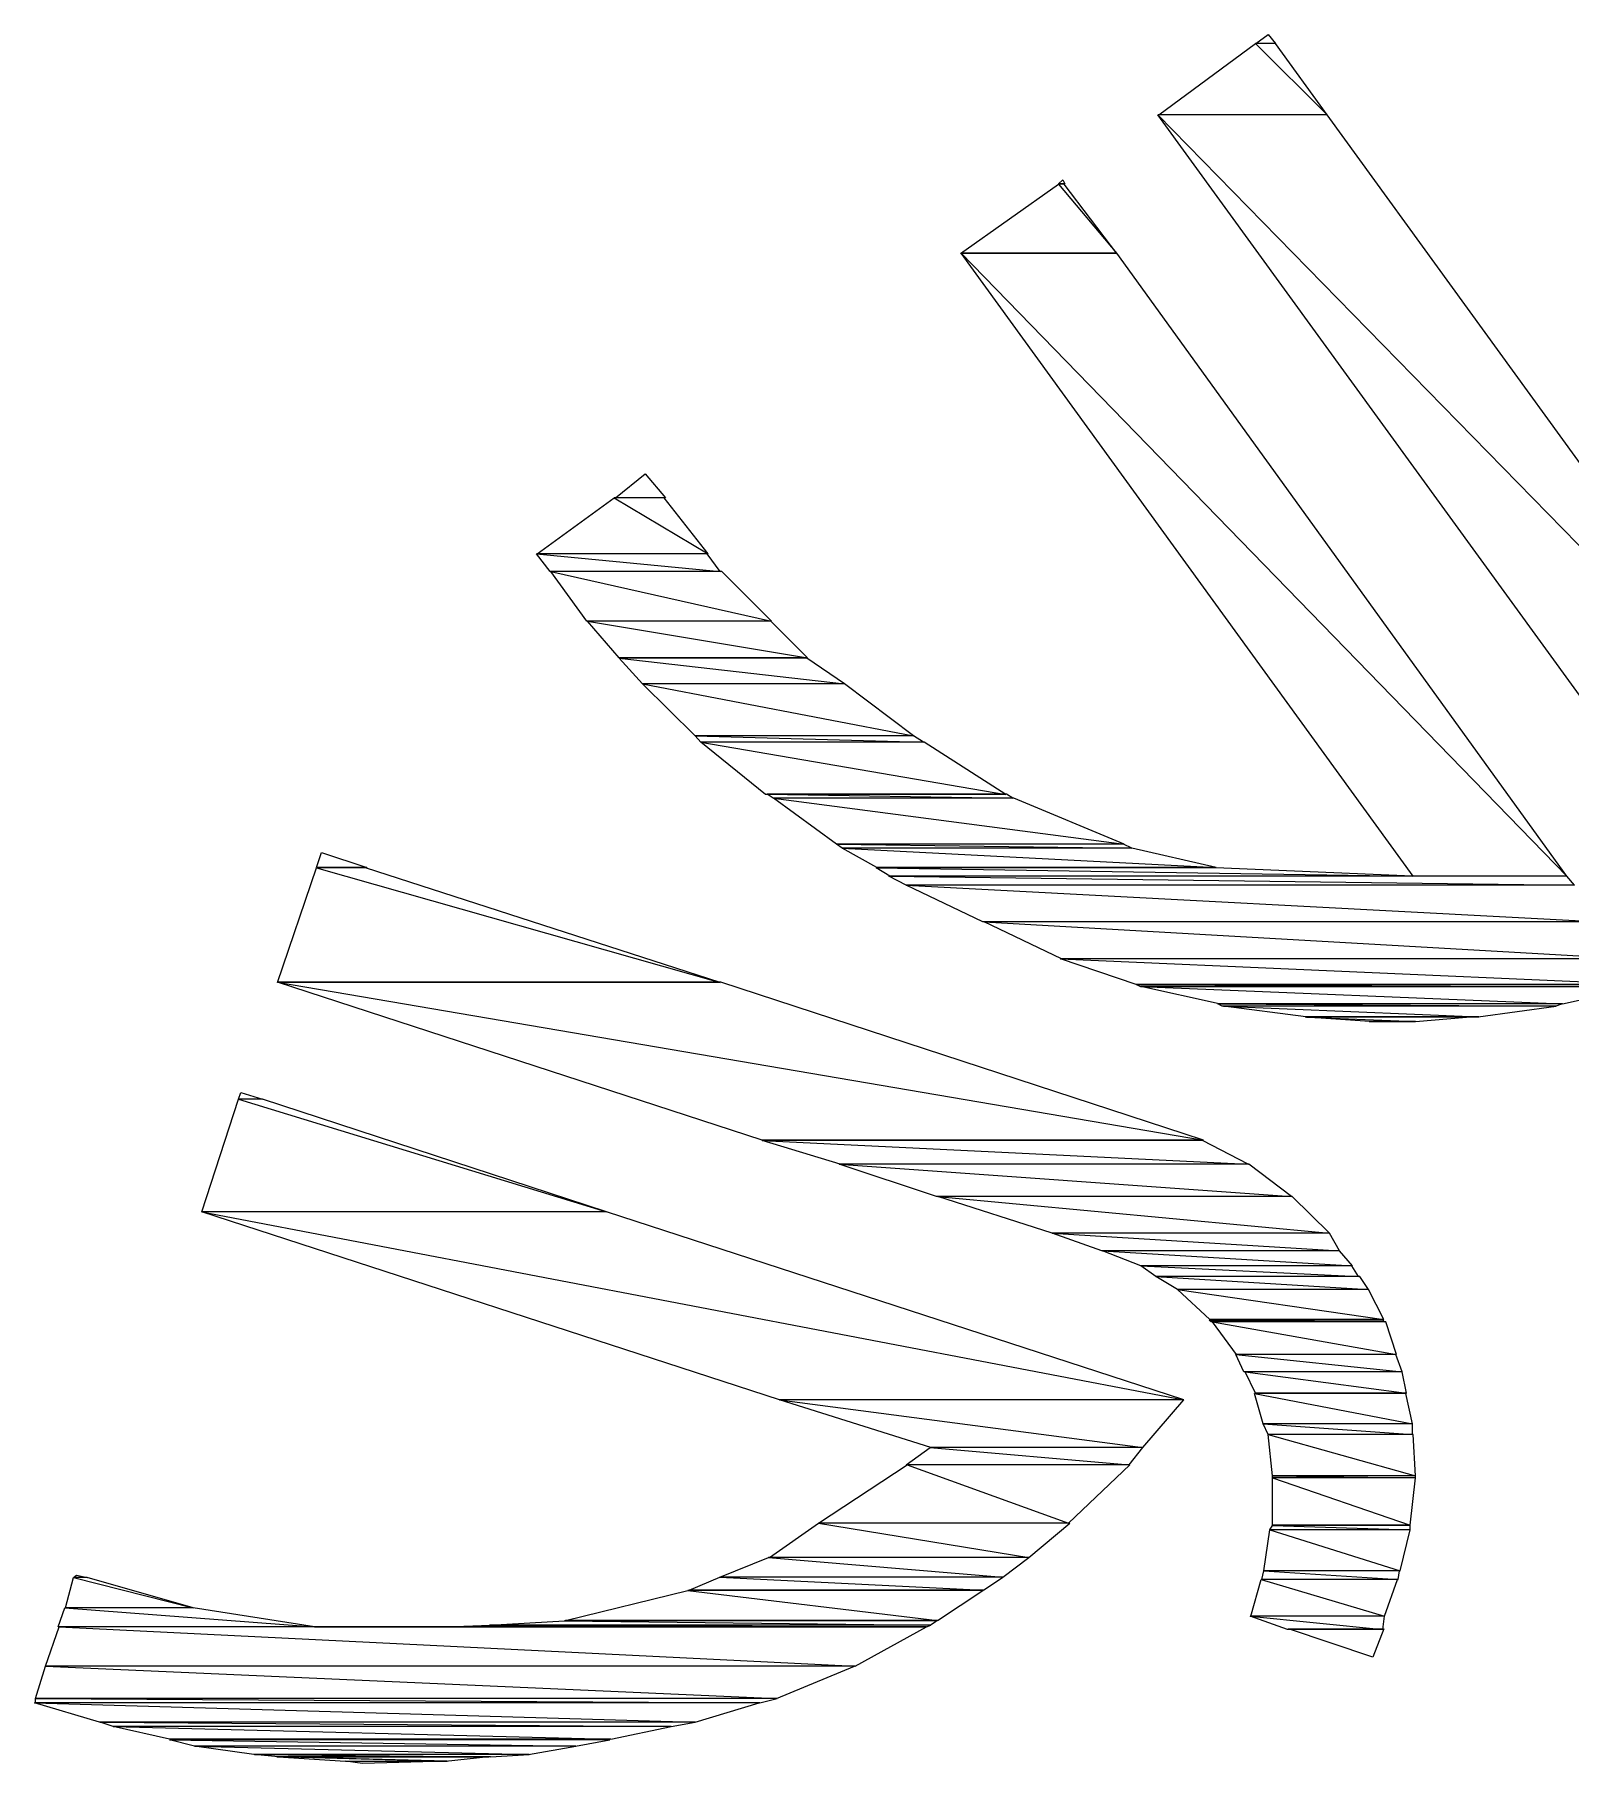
# Model space of a CAD drawing. Header units: millimetres. Extents: x 10 to 831, y 7 to 587.
# Drawn here: x 753.31 to 760.83, y 151.25 to 159.71 of the extents above; entities that cross this region are included whole.
import ezdxf

# ---------------------------------------------------------------- set-up
doc = ezdxf.new("R2010")
doc.units = ezdxf.units.MM
doc.layers.get('0').update_dxf_attribs({"linetype": 'CONTINUOUS'})

msp = doc.modelspace()

# ---------------------------------------------------------------- linework, layer by layer
at = {"color": 0}
for p, q in [((759.287, 159.668), (759.347, 159.711)), ((759.347, 159.711), (759.382, 159.668)), ((759.347, 159.711), (759.382, 159.668)), ((758.811, 159.318), (759.284, 159.668)), ((759.382, 159.668), (759.284, 159.668)), ((759.284, 159.668), (759.636, 159.318)), ((759.284, 159.668), (759.636, 159.318)), ((759.382, 159.668), (759.284, 159.668)), ((759.284, 159.668), (759.636, 159.318)), ((759.284, 159.668), (759.636, 159.318)), ((759.382, 159.668), (759.287, 159.668)), ((759.382, 159.668), (759.287, 159.668)), ((759.636, 159.318), (759.382, 159.668)), ((759.636, 159.318), (759.382, 159.668)), ((759.636, 159.318), (758.807, 159.318)), ((758.807, 159.318), (762.014, 156.038)), ((758.807, 159.318), (762.014, 156.038)), ((759.636, 159.318), (758.807, 159.318)), ((758.807, 159.318), (762.014, 156.038)), ((758.807, 159.318), (762.014, 156.038)), ((761.189, 156.038), (758.807, 159.318)), ((759.636, 159.318), (758.811, 159.318)), ((759.636, 159.318), (758.811, 159.318)), ((762.014, 156.038), (759.636, 159.318)), ((762.014, 156.038), (759.636, 159.318)), ((757.841, 158.64), (758.321, 158.979)), ((758.321, 158.98), (758.342, 159.001)), ((758.352, 158.98), (758.321, 158.98)), ((758.352, 158.98), (758.321, 158.98)), ((758.349, 158.979), (758.321, 158.979)), ((758.321, 158.979), (758.606, 158.64)), ((758.321, 158.979), (758.606, 158.64)), ((758.349, 158.979), (758.321, 158.979)), ((758.321, 158.979), (758.606, 158.64)), ((758.321, 158.979), (758.606, 158.64)), ((758.342, 159.001), (758.352, 158.98)), ((758.342, 159.001), (758.352, 158.98)), ((758.606, 158.64), (758.349, 158.979)), ((758.606, 158.64), (758.349, 158.979)), ((758.606, 158.64), (757.841, 158.64)), ((758.606, 158.64), (757.841, 158.64)), ((758.606, 158.641), (757.844, 158.641)), ((757.844, 158.641), (760.808, 155.593)), ((757.844, 158.641), (760.808, 155.593)), ((758.606, 158.641), (757.844, 158.641)), ((757.844, 158.641), (760.808, 155.593)), ((757.844, 158.641), (760.808, 155.593)), ((760.056, 155.593), (757.844, 158.641)), ((760.808, 155.593), (758.606, 158.641)), ((760.808, 155.593), (758.606, 158.641)), ((756.154, 157.445), (756.299, 157.562)), ((756.299, 157.562), (756.398, 157.445)), ((756.299, 157.562), (756.398, 157.445)), ((755.77, 157.17), (756.147, 157.444)), ((756.391, 157.444), (756.147, 157.444)), ((756.147, 157.444), (756.606, 157.17)), ((756.147, 157.444), (756.606, 157.17)), ((756.391, 157.444), (756.147, 157.444)), ((756.147, 157.444), (756.606, 157.17)), ((756.147, 157.444), (756.606, 157.17)), ((756.398, 157.445), (756.154, 157.445)), ((756.398, 157.445), (756.154, 157.445)), ((756.606, 157.17), (756.391, 157.444)), ((756.606, 157.17), (756.391, 157.444)), ((756.602, 157.17), (755.766, 157.17)), ((755.766, 157.17), (756.666, 157.084)), ((755.766, 157.17), (756.666, 157.084)), ((756.602, 157.17), (755.766, 157.17)), ((755.766, 157.17), (756.666, 157.084)), ((755.766, 157.17), (756.666, 157.084)), ((755.833, 157.084), (755.766, 157.17)), ((756.606, 157.17), (755.77, 157.17)), ((756.606, 157.17), (755.77, 157.17)), ((756.666, 157.084), (756.602, 157.17)), ((756.666, 157.084), (756.602, 157.17)), ((756.666, 157.084), (755.833, 157.084)), ((756.666, 157.084), (755.833, 157.084)), ((756.673, 157.085), (755.837, 157.085)), ((755.837, 157.085), (756.917, 156.841)), ((755.837, 157.085), (756.917, 156.841)), ((756.673, 157.085), (755.837, 157.085)), ((755.837, 157.085), (756.917, 156.841)), ((755.837, 157.085), (756.917, 156.841)), ((756.013, 156.841), (755.837, 157.085)), ((756.917, 156.841), (756.673, 157.085)), ((756.917, 156.841), (756.673, 157.085)), ((756.917, 156.841), (756.013, 156.841)), ((756.917, 156.841), (756.013, 156.841)), ((756.913, 156.841), (756.017, 156.841)), ((756.017, 156.841), (757.093, 156.662)), ((756.017, 156.841), (757.093, 156.662)), ((756.913, 156.841), (756.017, 156.841)), ((756.017, 156.841), (757.093, 156.662)), ((756.017, 156.841), (757.093, 156.662)), ((756.172, 156.662), (756.017, 156.841)), ((757.093, 156.662), (756.913, 156.841)), ((757.093, 156.662), (756.913, 156.841)), ((757.093, 156.662), (756.172, 156.662)), ((757.093, 156.662), (756.172, 156.662)), ((757.089, 156.661), (756.172, 156.661)), ((756.172, 156.661), (757.273, 156.534)), ((756.172, 156.661), (757.273, 156.534)), ((757.089, 156.661), (756.172, 156.661)), ((756.172, 156.661), (757.273, 156.534)), ((756.172, 156.661), (757.273, 156.534)), ((756.285, 156.534), (756.172, 156.661)), ((757.273, 156.534), (757.089, 156.661)), ((757.273, 156.534), (757.089, 156.661)), ((757.273, 156.534), (756.285, 156.534)), ((757.273, 156.534), (756.285, 156.534)), ((757.273, 156.534), (756.285, 156.534)), ((756.285, 156.534), (757.611, 156.281)), ((756.285, 156.534), (757.611, 156.281)), ((757.273, 156.534), (756.285, 156.534)), ((756.285, 156.534), (757.611, 156.281)), ((756.285, 156.534), (757.611, 156.281)), ((756.543, 156.281), (756.285, 156.534)), ((757.611, 156.281), (757.273, 156.534)), ((757.611, 156.281), (757.273, 156.534)), ((757.611, 156.281), (756.543, 156.281)), ((757.611, 156.281), (756.543, 156.281)), ((757.611, 156.281), (756.543, 156.281)), ((756.543, 156.281), (757.661, 156.249)), ((756.543, 156.281), (757.661, 156.249)), ((757.611, 156.281), (756.543, 156.281)), ((756.543, 156.281), (757.661, 156.249)), ((756.543, 156.281), (757.661, 156.249)), ((756.571, 156.249), (756.543, 156.281)), ((757.661, 156.249), (756.571, 156.249)), ((757.661, 156.249), (756.571, 156.249)), ((757.664, 156.249), (756.571, 156.249)), ((756.571, 156.249), (758.063, 155.994)), ((756.571, 156.249), (758.063, 155.994)), ((757.664, 156.249), (756.571, 156.249)), ((756.571, 156.249), (758.063, 155.994)), ((756.571, 156.249), (758.063, 155.994)), ((756.888, 155.994), (756.571, 156.249)), ((757.661, 156.249), (757.611, 156.281)), ((757.661, 156.249), (757.611, 156.281)), ((758.063, 155.994), (757.664, 156.249)), ((758.063, 155.994), (757.664, 156.249)), ((758.063, 155.994), (756.888, 155.994)), ((758.063, 155.994), (756.888, 155.994)), ((758.067, 155.995), (756.895, 155.995)), ((756.895, 155.995), (758.098, 155.975)), ((756.895, 155.995), (758.098, 155.975)), ((758.067, 155.995), (756.895, 155.995)), ((756.895, 155.995), (758.098, 155.975)), ((756.895, 155.995), (758.098, 155.975)), ((756.924, 155.975), (756.895, 155.995)), ((758.098, 155.975), (756.924, 155.975)), ((758.098, 155.975), (756.924, 155.975)), ((758.102, 155.975), (756.927, 155.975)), ((756.927, 155.975), (758.642, 155.751)), ((756.927, 155.975), (758.642, 155.751)), ((758.102, 155.975), (756.927, 155.975)), ((756.927, 155.975), (758.642, 155.751)), ((756.927, 155.975), (758.642, 155.751)), ((757.234, 155.751), (756.927, 155.975)), ((758.098, 155.975), (758.067, 155.995)), ((758.098, 155.975), (758.067, 155.995)), ((758.642, 155.751), (758.102, 155.975)), ((758.642, 155.751), (758.102, 155.975)), ((758.642, 155.751), (757.234, 155.751)), ((758.642, 155.751), (757.234, 155.751)), ((758.638, 155.751), (757.234, 155.751)), ((757.234, 155.751), (758.68, 155.731)), ((757.234, 155.751), (758.68, 155.731)), ((758.638, 155.751), (757.234, 155.751)), ((757.234, 155.751), (758.68, 155.731)), ((757.234, 155.751), (758.68, 155.731)), ((757.262, 155.731), (757.234, 155.751)), ((758.68, 155.731), (757.262, 155.731)), ((758.68, 155.731), (757.262, 155.731)), ((758.68, 155.731), (757.262, 155.731)), ((757.262, 155.731), (759.093, 155.636)), ((757.262, 155.731), (759.093, 155.636)), ((758.68, 155.731), (757.262, 155.731)), ((757.262, 155.731), (759.093, 155.636)), ((757.262, 155.731), (759.093, 155.636)), ((757.432, 155.636), (757.262, 155.731)), ((758.68, 155.731), (758.638, 155.751)), ((758.68, 155.731), (758.638, 155.751)), ((759.093, 155.636), (758.68, 155.731)), ((759.093, 155.636), (758.68, 155.731)), ((754.5, 155.073), (754.69, 155.634)), ((754.69, 155.636), (754.715, 155.71)), ((754.937, 155.636), (754.69, 155.636)), ((754.937, 155.636), (754.69, 155.636)), ((754.93, 155.634), (754.69, 155.634)), ((754.69, 155.634), (756.666, 155.073)), ((754.69, 155.634), (756.666, 155.073)), ((754.93, 155.634), (754.69, 155.634)), ((754.69, 155.634), (756.666, 155.073)), ((754.69, 155.634), (756.666, 155.073)), ((754.715, 155.71), (754.937, 155.636)), ((754.715, 155.71), (754.937, 155.636)), ((756.666, 155.073), (754.93, 155.634)), ((756.666, 155.073), (754.93, 155.634)), ((759.09, 155.634), (757.428, 155.634)), ((757.428, 155.634), (760.053, 155.593)), ((757.428, 155.634), (760.053, 155.593)), ((759.09, 155.634), (757.428, 155.634)), ((757.428, 155.634), (760.053, 155.593)), ((757.428, 155.634), (760.053, 155.593)), ((757.495, 155.593), (757.428, 155.634)), ((759.093, 155.636), (757.432, 155.636)), ((759.093, 155.636), (757.432, 155.636)), ((760.053, 155.593), (759.09, 155.634)), ((760.053, 155.593), (759.09, 155.634)), ((760.808, 155.593), (757.491, 155.593)), ((757.491, 155.593), (760.846, 155.55)), ((757.491, 155.593), (760.846, 155.55)), ((760.808, 155.593), (757.491, 155.593)), ((757.491, 155.593), (760.846, 155.55)), ((757.491, 155.593), (760.846, 155.55)), ((757.576, 155.55), (757.491, 155.593)), ((760.053, 155.593), (757.495, 155.593)), ((760.053, 155.593), (757.495, 155.593)), ((760.846, 155.55), (757.576, 155.55)), ((760.846, 155.55), (757.576, 155.55)), ((760.846, 155.55), (757.576, 155.55)), ((757.576, 155.55), (760.973, 155.37)), ((757.576, 155.55), (760.973, 155.37)), ((760.846, 155.55), (757.576, 155.55)), ((757.576, 155.55), (760.973, 155.37)), ((757.576, 155.55), (760.973, 155.37)), ((757.95, 155.37), (757.576, 155.55)), ((760.808, 155.593), (760.056, 155.593)), ((760.808, 155.593), (760.056, 155.593)), ((760.846, 155.55), (760.808, 155.593)), ((760.846, 155.55), (760.808, 155.593)), ((760.973, 155.37), (757.95, 155.37)), ((760.973, 155.37), (757.95, 155.37)), ((760.981, 155.371), (757.957, 155.371)), ((757.957, 155.371), (761.107, 155.19)), ((757.957, 155.371), (761.107, 155.19)), ((760.981, 155.371), (757.957, 155.371)), ((757.957, 155.371), (761.107, 155.19)), ((757.957, 155.371), (761.107, 155.19)), ((758.335, 155.19), (757.957, 155.371)), ((761.104, 155.19), (758.331, 155.19)), ((758.331, 155.19), (761.199, 155.064)), ((758.331, 155.19), (761.199, 155.064)), ((761.104, 155.19), (758.331, 155.19)), ((758.331, 155.19), (761.199, 155.064)), ((758.331, 155.19), (761.199, 155.064)), ((758.701, 155.064), (758.331, 155.19)), ((761.107, 155.19), (758.335, 155.19)), ((761.107, 155.19), (758.335, 155.19)), ((756.669, 155.075), (754.5, 155.075)), ((754.5, 155.075), (759.03, 154.302)), ((754.5, 155.075), (759.03, 154.302)), ((756.669, 155.075), (754.5, 155.075)), ((754.5, 155.075), (759.03, 154.302)), ((754.5, 155.075), (759.03, 154.302)), ((756.871, 154.302), (754.5, 155.075)), ((756.666, 155.073), (754.5, 155.073)), ((756.666, 155.073), (754.5, 155.073)), ((759.03, 154.302), (756.669, 155.075)), ((759.03, 154.302), (756.669, 155.075)), ((761.199, 155.064), (758.701, 155.064)), ((761.199, 155.064), (758.701, 155.064)), ((761.199, 155.064), (758.701, 155.064)), ((758.701, 155.064), (761.167, 155.053)), ((758.701, 155.064), (761.167, 155.053)), ((761.199, 155.064), (758.701, 155.064)), ((758.701, 155.064), (761.167, 155.053)), ((758.701, 155.064), (761.167, 155.053)), ((758.723, 155.053), (758.701, 155.064)), ((761.171, 155.054), (758.723, 155.054)), ((758.723, 155.054), (760.786, 154.969)), ((758.723, 155.054), (760.786, 154.969)), ((761.171, 155.054), (758.723, 155.054)), ((758.723, 155.054), (760.786, 154.969)), ((758.723, 155.054), (760.786, 154.969)), ((759.107, 154.969), (758.723, 155.054)), ((761.167, 155.053), (758.723, 155.053)), ((761.167, 155.053), (758.723, 155.053)), ((760.786, 154.969), (761.171, 155.054)), ((760.786, 154.969), (761.171, 155.054)), ((760.783, 154.969), (759.1, 154.969)), ((759.1, 154.969), (760.751, 154.958)), ((759.1, 154.969), (760.751, 154.958)), ((760.783, 154.969), (759.1, 154.969)), ((759.1, 154.969), (760.751, 154.958)), ((759.1, 154.969), (760.751, 154.958)), ((759.121, 154.958), (759.1, 154.969)), ((760.786, 154.969), (759.107, 154.969)), ((760.786, 154.969), (759.107, 154.969)), ((760.751, 154.958), (759.121, 154.958)), ((760.751, 154.958), (759.121, 154.958)), ((760.755, 154.958), (759.128, 154.958)), ((759.128, 154.958), (760.374, 154.905)), ((759.128, 154.958), (760.374, 154.905)), ((760.755, 154.958), (759.128, 154.958)), ((759.128, 154.958), (760.374, 154.905)), ((759.128, 154.958), (760.374, 154.905)), ((759.531, 154.905), (759.128, 154.958)), ((760.374, 154.905), (760.755, 154.958)), ((760.374, 154.905), (760.755, 154.958)), ((760.751, 154.958), (760.783, 154.969)), ((760.751, 154.958), (760.783, 154.969)), ((760.377, 154.905), (759.527, 154.905)), ((759.527, 154.905), (760.324, 154.905)), ((759.527, 154.905), (760.324, 154.905)), ((760.377, 154.905), (759.527, 154.905)), ((759.527, 154.905), (760.324, 154.905)), ((759.527, 154.905), (760.324, 154.905)), ((759.541, 154.905), (759.527, 154.905)), ((760.374, 154.905), (759.531, 154.905)), ((760.374, 154.905), (759.531, 154.905)), ((760.317, 154.904), (759.534, 154.904)), ((759.534, 154.904), (760.067, 154.883)), ((759.534, 154.904), (760.067, 154.883)), ((760.317, 154.904), (759.534, 154.904)), ((759.534, 154.904), (760.067, 154.883)), ((759.534, 154.904), (760.067, 154.883)), ((759.844, 154.883), (759.534, 154.904)), ((760.324, 154.905), (759.541, 154.905)), ((760.324, 154.905), (759.541, 154.905)), ((759.841, 154.883), (760.067, 154.883)), ((759.841, 154.883), (760.067, 154.883)), ((759.957, 154.883), (759.841, 154.883)), ((760.067, 154.883), (759.844, 154.883)), ((760.067, 154.883), (759.844, 154.883)), ((760.067, 154.883), (759.957, 154.883)), ((760.067, 154.883), (759.957, 154.883)), ((760.067, 154.883), (760.317, 154.904)), ((760.067, 154.883), (760.317, 154.904)), ((760.324, 154.905), (760.377, 154.905)), ((760.324, 154.905), (760.377, 154.905)), ((754.309, 154.503), (754.32, 154.535)), ((754.32, 154.535), (754.426, 154.503)), ((754.32, 154.535), (754.426, 154.503)), ((754.13, 153.952), (754.309, 154.503)), ((754.426, 154.503), (754.309, 154.503)), ((754.426, 154.503), (754.309, 154.503)), ((754.426, 154.503), (754.309, 154.503)), ((754.309, 154.503), (756.109, 153.952)), ((754.309, 154.503), (756.109, 153.952)), ((754.426, 154.503), (754.309, 154.503)), ((754.309, 154.503), (756.109, 153.952)), ((754.309, 154.503), (756.109, 153.952)), ((756.109, 153.952), (754.426, 154.503)), ((756.109, 153.952), (754.426, 154.503)), ((759.03, 154.302), (756.871, 154.302)), ((759.03, 154.302), (756.871, 154.302)), ((759.026, 154.3), (756.871, 154.3)), ((756.871, 154.3), (759.248, 154.185)), ((756.871, 154.3), (759.248, 154.185)), ((759.026, 154.3), (756.871, 154.3)), ((756.871, 154.3), (759.248, 154.185)), ((756.871, 154.3), (759.248, 154.185)), ((757.252, 154.185), (756.871, 154.3)), ((759.248, 154.185), (759.026, 154.3)), ((759.248, 154.185), (759.026, 154.3)), ((759.252, 154.185), (757.248, 154.185)), ((757.248, 154.185), (759.46, 154.026)), ((757.248, 154.185), (759.46, 154.026)), ((759.252, 154.185), (757.248, 154.185)), ((757.248, 154.185), (759.46, 154.026)), ((757.248, 154.185), (759.46, 154.026)), ((757.724, 154.026), (757.248, 154.185)), ((759.248, 154.185), (757.252, 154.185)), ((759.248, 154.185), (757.252, 154.185)), ((759.46, 154.026), (759.252, 154.185)), ((759.46, 154.026), (759.252, 154.185)), ((759.46, 154.026), (757.724, 154.026)), ((759.46, 154.026), (757.724, 154.026)), ((759.464, 154.027), (757.731, 154.027)), ((757.731, 154.027), (759.647, 153.847)), ((757.731, 154.027), (759.647, 153.847)), ((759.464, 154.027), (757.731, 154.027)), ((757.731, 154.027), (759.647, 153.847)), ((757.731, 154.027), (759.647, 153.847)), ((758.289, 153.847), (757.731, 154.027)), ((759.647, 153.847), (759.464, 154.027)), ((759.647, 153.847), (759.464, 154.027)), ((756.109, 153.952), (754.13, 153.952)), ((756.109, 153.952), (754.13, 153.952)), ((756.109, 153.952), (754.13, 153.952)), ((754.13, 153.952), (758.934, 153.031)), ((754.13, 153.952), (758.934, 153.031)), ((756.109, 153.952), (754.13, 153.952)), ((754.13, 153.952), (758.934, 153.031)), ((754.13, 153.952), (758.934, 153.031)), ((756.955, 153.031), (754.13, 153.952)), ((758.934, 153.031), (756.109, 153.952)), ((758.934, 153.031), (756.109, 153.952)), ((759.647, 153.847), (758.289, 153.847)), ((759.647, 153.847), (758.289, 153.847)), ((759.647, 153.847), (758.289, 153.847)), ((758.289, 153.847), (759.696, 153.761)), ((758.289, 153.847), (759.696, 153.761)), ((759.647, 153.847), (758.289, 153.847)), ((758.289, 153.847), (759.696, 153.761)), ((758.289, 153.847), (759.696, 153.761)), ((758.532, 153.761), (758.289, 153.847)), ((759.696, 153.761), (759.647, 153.847)), ((759.696, 153.761), (759.647, 153.847)), ((759.696, 153.761), (758.532, 153.761)), ((759.696, 153.761), (758.532, 153.761)), ((759.696, 153.761), (758.536, 153.761)), ((758.536, 153.761), (759.76, 153.688)), ((758.536, 153.761), (759.76, 153.688)), ((759.696, 153.761), (758.536, 153.761)), ((758.536, 153.761), (759.76, 153.688)), ((758.536, 153.761), (759.76, 153.688)), ((758.723, 153.688), (758.536, 153.761)), ((759.76, 153.688), (758.723, 153.688)), ((759.76, 153.688), (758.723, 153.688)), ((759.756, 153.687), (758.723, 153.687)), ((758.723, 153.687), (759.788, 153.635)), ((758.723, 153.687), (759.788, 153.635)), ((759.756, 153.687), (758.723, 153.687)), ((758.723, 153.687), (759.788, 153.635)), ((758.723, 153.687), (759.788, 153.635)), ((758.797, 153.635), (758.723, 153.687)), ((759.76, 153.688), (759.696, 153.761)), ((759.76, 153.688), (759.696, 153.761)), ((759.788, 153.635), (759.756, 153.687)), ((759.788, 153.635), (759.756, 153.687)), ((759.788, 153.635), (758.797, 153.635)), ((759.788, 153.635), (758.797, 153.635)), ((759.795, 153.635), (758.797, 153.635)), ((758.797, 153.635), (759.838, 153.571)), ((758.797, 153.635), (759.838, 153.571)), ((759.795, 153.635), (758.797, 153.635)), ((758.797, 153.635), (759.838, 153.571)), ((758.797, 153.635), (759.838, 153.571)), ((758.903, 153.571), (758.797, 153.635)), ((759.838, 153.571), (759.795, 153.635)), ((759.838, 153.571), (759.795, 153.635)), ((759.838, 153.571), (758.903, 153.571)), ((759.838, 153.571), (758.903, 153.571)), ((759.838, 153.571), (758.903, 153.571)), ((758.903, 153.571), (759.912, 153.424)), ((758.903, 153.571), (759.912, 153.424)), ((759.838, 153.571), (758.903, 153.571)), ((758.903, 153.571), (759.912, 153.424)), ((758.903, 153.571), (759.912, 153.424)), ((759.061, 153.424), (758.903, 153.571)), ((759.912, 153.424), (759.838, 153.571)), ((759.912, 153.424), (759.838, 153.571)), ((759.908, 153.422), (759.058, 153.422)), ((759.058, 153.422), (759.915, 153.413)), ((759.058, 153.422), (759.915, 153.413)), ((759.908, 153.422), (759.058, 153.422)), ((759.058, 153.422), (759.915, 153.413)), ((759.058, 153.422), (759.915, 153.413)), ((759.068, 153.413), (759.058, 153.422)), ((759.912, 153.424), (759.061, 153.424)), ((759.912, 153.424), (759.061, 153.424)), ((759.915, 153.413), (759.068, 153.413)), ((759.915, 153.413), (759.068, 153.413)), ((759.922, 153.413), (759.075, 153.413)), ((759.075, 153.413), (759.975, 153.254)), ((759.075, 153.413), (759.975, 153.254)), ((759.922, 153.413), (759.075, 153.413)), ((759.075, 153.413), (759.975, 153.254)), ((759.075, 153.413), (759.975, 153.254)), ((759.192, 153.254), (759.075, 153.413)), ((759.915, 153.413), (759.908, 153.422)), ((759.915, 153.413), (759.908, 153.422)), ((759.975, 153.254), (759.922, 153.413)), ((759.975, 153.254), (759.922, 153.413)), ((759.972, 153.253), (759.188, 153.253)), ((759.188, 153.253), (760.003, 153.169)), ((759.188, 153.253), (760.003, 153.169)), ((759.972, 153.253), (759.188, 153.253)), ((759.188, 153.253), (760.003, 153.169)), ((759.188, 153.253), (760.003, 153.169)), ((759.227, 153.169), (759.188, 153.253)), ((759.975, 153.254), (759.192, 153.254)), ((759.975, 153.254), (759.192, 153.254)), ((760.003, 153.169), (759.972, 153.253)), ((760.003, 153.169), (759.972, 153.253)), ((760.003, 153.169), (759.227, 153.169)), ((760.003, 153.169), (759.227, 153.169)), ((760.003, 153.169), (759.234, 153.169)), ((759.234, 153.169), (760.024, 153.064)), ((759.234, 153.169), (760.024, 153.064)), ((760.003, 153.169), (759.234, 153.169)), ((759.234, 153.169), (760.024, 153.064)), ((759.234, 153.169), (760.024, 153.064)), ((759.284, 153.064), (759.234, 153.169)), ((760.024, 153.064), (760.003, 153.169)), ((760.024, 153.064), (760.003, 153.169)), ((758.934, 153.031), (756.955, 153.031)), ((758.934, 153.031), (756.955, 153.031)), ((758.934, 153.031), (756.955, 153.031)), ((756.955, 153.031), (758.733, 152.798)), ((756.955, 153.031), (758.733, 152.798)), ((758.934, 153.031), (756.955, 153.031)), ((756.955, 153.031), (758.733, 152.798)), ((756.955, 153.031), (758.733, 152.798)), ((757.696, 152.798), (756.955, 153.031)), ((758.733, 152.798), (758.934, 153.031)), ((758.733, 152.798), (758.934, 153.031)), ((760.021, 153.063), (759.28, 153.063)), ((759.28, 153.063), (760.053, 152.914)), ((759.28, 153.063), (760.053, 152.914)), ((760.021, 153.063), (759.28, 153.063)), ((759.28, 153.063), (760.053, 152.914)), ((759.28, 153.063), (760.053, 152.914)), ((759.322, 152.914), (759.28, 153.063)), ((760.024, 153.064), (759.284, 153.064)), ((760.024, 153.064), (759.284, 153.064)), ((760.053, 152.914), (760.021, 153.063)), ((760.053, 152.914), (760.021, 153.063)), ((760.053, 152.914), (759.322, 152.914)), ((760.053, 152.914), (759.322, 152.914)), ((760.053, 152.914), (759.322, 152.914)), ((759.322, 152.914), (760.053, 152.862)), ((759.322, 152.914), (760.053, 152.862)), ((760.053, 152.914), (759.322, 152.914)), ((759.322, 152.914), (760.053, 152.862)), ((759.322, 152.914), (760.053, 152.862)), ((759.347, 152.862), (759.322, 152.914)), ((760.053, 152.862), (759.347, 152.862)), ((760.053, 152.862), (759.347, 152.862)), ((760.056, 152.862), (759.347, 152.862)), ((759.347, 152.862), (760.067, 152.66)), ((759.347, 152.862), (760.067, 152.66)), ((760.056, 152.862), (759.347, 152.862)), ((759.347, 152.862), (760.067, 152.66)), ((759.347, 152.862), (760.067, 152.66)), ((759.368, 152.66), (759.347, 152.862)), ((760.053, 152.862), (760.053, 152.914)), ((760.053, 152.862), (760.053, 152.914)), ((760.067, 152.66), (760.056, 152.862)), ((760.067, 152.66), (760.056, 152.862)), ((757.576, 152.714), (757.693, 152.798)), ((758.733, 152.798), (757.693, 152.798)), ((757.693, 152.798), (758.666, 152.714)), ((757.693, 152.798), (758.666, 152.714)), ((758.733, 152.798), (757.693, 152.798)), ((757.693, 152.798), (758.666, 152.714)), ((757.693, 152.798), (758.666, 152.714)), ((758.733, 152.798), (757.696, 152.798)), ((758.733, 152.798), (757.696, 152.798)), ((758.666, 152.714), (758.733, 152.798)), ((758.666, 152.714), (758.733, 152.798)), ((757.146, 152.428), (757.58, 152.713)), ((758.666, 152.714), (757.576, 152.714)), ((758.666, 152.714), (757.576, 152.714)), ((758.67, 152.713), (757.58, 152.713)), ((757.58, 152.713), (758.37, 152.428)), ((757.58, 152.713), (758.37, 152.428)), ((758.67, 152.713), (757.58, 152.713)), ((757.58, 152.713), (758.37, 152.428)), ((757.58, 152.713), (758.37, 152.428)), ((758.37, 152.428), (758.67, 152.713)), ((758.37, 152.428), (758.67, 152.713)), ((760.067, 152.66), (759.368, 152.66)), ((760.067, 152.66), (759.368, 152.66)), ((760.067, 152.66), (759.368, 152.66)), ((759.368, 152.66), (760.067, 152.651)), ((759.368, 152.66), (760.067, 152.651)), ((760.067, 152.66), (759.368, 152.66)), ((759.368, 152.66), (760.067, 152.651)), ((759.368, 152.66), (760.067, 152.651)), ((759.368, 152.651), (759.368, 152.66)), ((760.067, 152.651), (759.368, 152.651)), ((760.067, 152.651), (759.368, 152.651)), ((760.067, 152.651), (759.368, 152.651)), ((759.368, 152.651), (760.042, 152.418)), ((759.368, 152.651), (760.042, 152.418)), ((760.067, 152.651), (759.368, 152.651)), ((759.368, 152.651), (760.042, 152.418)), ((759.368, 152.651), (760.042, 152.418)), ((759.368, 152.418), (759.368, 152.651)), ((760.042, 152.418), (760.067, 152.651)), ((760.042, 152.418), (760.067, 152.651)), ((760.067, 152.651), (760.067, 152.66)), ((760.067, 152.651), (760.067, 152.66)), ((756.906, 152.26), (757.146, 152.429)), ((758.377, 152.429), (757.146, 152.429)), ((757.146, 152.429), (758.176, 152.26)), ((757.146, 152.429), (758.176, 152.26)), ((758.377, 152.429), (757.146, 152.429)), ((757.146, 152.429), (758.176, 152.26)), ((757.146, 152.429), (758.176, 152.26)), ((758.37, 152.428), (757.146, 152.428)), ((758.37, 152.428), (757.146, 152.428)), ((758.176, 152.26), (758.377, 152.429)), ((758.176, 152.26), (758.377, 152.429)), ((759.354, 152.396), (759.368, 152.417)), ((760.042, 152.418), (759.368, 152.418)), ((760.042, 152.418), (759.368, 152.418)), ((760.042, 152.417), (759.368, 152.417)), ((759.368, 152.417), (760.042, 152.396)), ((759.368, 152.417), (760.042, 152.396)), ((760.042, 152.417), (759.368, 152.417)), ((759.368, 152.417), (760.042, 152.396)), ((759.368, 152.417), (760.042, 152.396)), ((760.042, 152.396), (760.042, 152.417)), ((760.042, 152.396), (760.042, 152.417)), ((759.326, 152.195), (759.354, 152.396)), ((760.042, 152.396), (759.354, 152.396)), ((760.042, 152.396), (759.354, 152.396)), ((760.042, 152.396), (759.354, 152.396)), ((759.354, 152.396), (759.993, 152.195)), ((759.354, 152.396), (759.993, 152.195)), ((760.042, 152.396), (759.354, 152.396)), ((759.354, 152.396), (759.993, 152.195)), ((759.354, 152.396), (759.993, 152.195)), ((759.993, 152.195), (760.042, 152.396)), ((759.993, 152.195), (760.042, 152.396)), ((756.663, 152.164), (756.902, 152.26)), ((758.176, 152.26), (756.902, 152.26)), ((756.902, 152.26), (758.049, 152.164)), ((756.902, 152.26), (758.049, 152.164)), ((758.176, 152.26), (756.902, 152.26)), ((756.902, 152.26), (758.049, 152.164)), ((756.902, 152.26), (758.049, 152.164)), ((758.176, 152.26), (756.906, 152.26)), ((758.176, 152.26), (756.906, 152.26)), ((758.049, 152.164), (758.176, 152.26)), ((758.049, 152.164), (758.176, 152.26)), ((753.463, 152.015), (753.502, 152.163)), ((753.502, 152.163), (753.516, 152.174)), ((753.569, 152.163), (753.502, 152.163)), ((753.569, 152.163), (753.502, 152.163)), ((753.569, 152.163), (753.502, 152.163)), ((753.502, 152.163), (754.087, 152.015)), ((753.502, 152.163), (754.087, 152.015)), ((753.569, 152.163), (753.502, 152.163)), ((753.502, 152.163), (754.087, 152.015)), ((753.502, 152.163), (754.087, 152.015)), ((753.516, 152.174), (753.569, 152.163)), ((753.516, 152.174), (753.569, 152.163)), ((754.087, 152.015), (753.569, 152.163)), ((754.087, 152.015), (753.569, 152.163)), ((756.514, 152.101), (756.663, 152.164)), ((758.049, 152.164), (756.663, 152.164)), ((758.049, 152.164), (756.663, 152.164)), ((758.049, 152.164), (756.663, 152.164)), ((756.663, 152.164), (757.954, 152.101)), ((756.663, 152.164), (757.954, 152.101)), ((758.049, 152.164), (756.663, 152.164)), ((756.663, 152.164), (757.954, 152.101)), ((756.663, 152.164), (757.954, 152.101)), ((757.954, 152.101), (758.049, 152.164)), ((757.954, 152.101), (758.049, 152.164)), ((759.315, 152.152), (759.326, 152.195)), ((759.993, 152.195), (759.326, 152.195)), ((759.993, 152.195), (759.326, 152.195)), ((759.989, 152.195), (759.326, 152.195)), ((759.326, 152.195), (759.982, 152.152)), ((759.326, 152.195), (759.982, 152.152)), ((759.989, 152.195), (759.326, 152.195)), ((759.326, 152.195), (759.982, 152.152)), ((759.326, 152.195), (759.982, 152.152)), ((759.982, 152.152), (759.989, 152.195)), ((759.982, 152.152), (759.989, 152.195)), ((755.908, 151.952), (756.507, 152.099)), ((757.95, 152.099), (756.507, 152.099)), ((756.507, 152.099), (757.728, 151.952)), ((756.507, 152.099), (757.728, 151.952)), ((757.95, 152.099), (756.507, 152.099)), ((756.507, 152.099), (757.728, 151.952)), ((756.507, 152.099), (757.728, 151.952)), ((757.954, 152.101), (756.514, 152.101)), ((757.954, 152.101), (756.514, 152.101)), ((757.728, 151.952), (757.95, 152.099)), ((757.728, 151.952), (757.95, 152.099)), ((759.262, 151.973), (759.312, 152.152)), ((759.979, 152.152), (759.312, 152.152)), ((759.312, 152.152), (759.915, 151.973)), ((759.312, 152.152), (759.915, 151.973)), ((759.979, 152.152), (759.312, 152.152)), ((759.312, 152.152), (759.915, 151.973)), ((759.312, 152.152), (759.915, 151.973)), ((759.982, 152.152), (759.315, 152.152)), ((759.982, 152.152), (759.315, 152.152)), ((759.915, 151.973), (759.979, 152.152)), ((759.915, 151.973), (759.979, 152.152)), ((753.427, 151.921), (753.459, 152.015)), ((754.087, 152.015), (753.459, 152.015)), ((753.459, 152.015), (754.68, 151.921)), ((753.459, 152.015), (754.68, 151.921)), ((754.087, 152.015), (753.459, 152.015)), ((753.459, 152.015), (754.68, 151.921)), ((753.459, 152.015), (754.68, 151.921)), ((754.087, 152.015), (753.463, 152.015)), ((754.087, 152.015), (753.463, 152.015)), ((754.68, 151.921), (754.087, 152.015)), ((754.68, 151.921), (754.087, 152.015)), ((753.364, 151.729), (753.431, 151.921)), ((754.68, 151.921), (753.427, 151.921)), ((754.68, 151.921), (753.427, 151.921)), ((757.675, 151.921), (753.431, 151.921)), ((753.431, 151.921), (757.326, 151.729)), ((753.431, 151.921), (757.326, 151.729)), ((757.675, 151.921), (753.431, 151.921)), ((753.431, 151.921), (757.326, 151.729)), ((753.431, 151.921), (757.326, 151.729)), ((755.325, 151.921), (754.68, 151.921)), ((755.325, 151.921), (754.68, 151.921)), ((754.68, 151.921), (757.675, 151.921)), ((755.325, 151.921), (755.541, 151.93)), ((755.325, 151.921), (755.541, 151.93)), ((757.675, 151.921), (755.325, 151.921)), ((757.675, 151.921), (755.325, 151.921)), ((757.675, 151.921), (755.325, 151.921)), ((757.675, 151.921), (755.325, 151.921)), ((755.325, 151.921), (757.675, 151.921)), ((755.325, 151.921), (757.675, 151.921)), ((757.675, 151.921), (755.325, 151.921)), ((755.537, 151.93), (755.904, 151.951)), ((757.693, 151.93), (755.537, 151.93)), ((757.693, 151.93), (755.537, 151.93)), ((757.696, 151.93), (755.541, 151.93)), ((755.541, 151.93), (757.675, 151.921)), ((755.541, 151.93), (757.675, 151.921)), ((757.696, 151.93), (755.541, 151.93)), ((755.541, 151.93), (757.675, 151.921)), ((755.541, 151.93), (757.675, 151.921)), ((757.724, 151.951), (755.904, 151.951)), ((755.904, 151.951), (757.693, 151.93)), ((755.904, 151.951), (757.693, 151.93)), ((757.724, 151.951), (755.904, 151.951)), ((755.904, 151.951), (757.693, 151.93)), ((755.904, 151.951), (757.693, 151.93)), ((757.728, 151.952), (755.908, 151.952)), ((757.728, 151.952), (755.908, 151.952)), ((757.326, 151.729), (757.675, 151.921)), ((757.326, 151.729), (757.675, 151.921)), ((757.675, 151.921), (757.696, 151.93)), ((757.675, 151.921), (757.696, 151.93)), ((757.675, 151.921), (757.675, 151.921)), ((757.675, 151.921), (757.675, 151.921)), ((757.693, 151.93), (757.724, 151.951)), ((757.693, 151.93), (757.724, 151.951)), ((759.915, 151.973), (759.259, 151.973)), ((759.259, 151.973), (759.908, 151.909)), ((759.259, 151.973), (759.908, 151.909)), ((759.915, 151.973), (759.259, 151.973)), ((759.259, 151.973), (759.908, 151.909)), ((759.259, 151.973), (759.908, 151.909)), ((759.442, 151.909), (759.259, 151.973)), ((759.915, 151.973), (759.262, 151.973)), ((759.915, 151.973), (759.262, 151.973)), ((759.908, 151.909), (759.442, 151.909)), ((759.908, 151.909), (759.442, 151.909)), ((759.446, 151.911), (759.912, 151.911)), ((759.446, 151.911), (759.912, 151.911)), ((759.859, 151.773), (759.446, 151.911)), ((759.912, 151.911), (759.859, 151.773)), ((759.912, 151.911), (759.859, 151.773)), ((759.908, 151.909), (759.915, 151.973)), ((759.908, 151.909), (759.915, 151.973)), ((753.315, 151.57), (753.364, 151.729)), ((757.326, 151.729), (753.364, 151.729)), ((757.326, 151.729), (753.364, 151.729)), ((757.322, 151.729), (753.364, 151.729)), ((753.364, 151.729), (756.941, 151.57)), ((753.364, 151.729), (756.941, 151.57)), ((757.322, 151.729), (753.364, 151.729)), ((753.364, 151.729), (756.941, 151.57)), ((753.364, 151.729), (756.941, 151.57)), ((756.941, 151.57), (757.322, 151.729)), ((756.941, 151.57), (757.322, 151.729)), ((756.941, 151.57), (753.315, 151.57)), ((756.941, 151.57), (753.315, 151.57)), ((756.945, 151.57), (753.315, 151.57)), ((753.315, 151.57), (756.86, 151.55)), ((753.315, 151.57), (756.86, 151.55)), ((756.945, 151.57), (753.315, 151.57)), ((753.315, 151.57), (756.86, 151.55)), ((753.315, 151.57), (756.86, 151.55)), ((753.315, 151.55), (753.315, 151.57)), ((756.86, 151.55), (756.945, 151.57)), ((756.86, 151.55), (756.945, 151.57)), ((756.856, 151.55), (753.311, 151.55)), ((753.311, 151.55), (756.543, 151.455)), ((753.311, 151.55), (756.543, 151.455)), ((756.856, 151.55), (753.311, 151.55)), ((753.311, 151.55), (756.543, 151.455)), ((753.311, 151.55), (756.543, 151.455)), ((753.629, 151.455), (753.311, 151.55)), ((756.86, 151.55), (753.315, 151.55)), ((756.86, 151.55), (753.315, 151.55)), ((756.543, 151.455), (756.856, 151.55)), ((756.543, 151.455), (756.856, 151.55)), ((756.543, 151.455), (753.629, 151.455)), ((756.543, 151.455), (753.629, 151.455)), ((756.543, 151.455), (753.632, 151.455)), ((753.632, 151.455), (756.426, 151.433)), ((753.632, 151.455), (756.426, 151.433)), ((756.543, 151.455), (753.632, 151.455)), ((753.632, 151.455), (756.426, 151.433)), ((753.632, 151.455), (756.426, 151.433)), ((753.696, 151.433), (753.632, 151.455)), ((756.426, 151.433), (753.696, 151.433)), ((756.426, 151.433), (753.696, 151.433)), ((756.426, 151.433), (753.696, 151.433)), ((753.696, 151.433), (756.13, 151.371)), ((753.696, 151.433), (756.13, 151.371)), ((756.426, 151.433), (753.696, 151.433)), ((753.696, 151.433), (756.13, 151.371)), ((753.696, 151.433), (756.13, 151.371)), ((753.971, 151.371), (753.696, 151.433)), ((756.13, 151.371), (756.426, 151.433)), ((756.13, 151.371), (756.426, 151.433)), ((756.426, 151.433), (756.543, 151.455)), ((756.426, 151.433), (756.543, 151.455)), ((756.13, 151.371), (753.971, 151.371)), ((756.13, 151.371), (753.971, 151.371)), ((756.126, 151.369), (753.971, 151.369)), ((753.971, 151.369), (755.957, 151.337)), ((753.971, 151.369), (755.957, 151.337)), ((756.126, 151.369), (753.971, 151.369)), ((753.971, 151.369), (755.957, 151.337)), ((753.971, 151.369), (755.957, 151.337)), ((754.094, 151.337), (753.971, 151.369)), ((755.957, 151.337), (754.094, 151.337)), ((755.957, 151.337), (754.094, 151.337)), ((755.96, 151.337), (754.094, 151.337)), ((754.094, 151.337), (755.728, 151.296)), ((754.094, 151.337), (755.728, 151.296)), ((755.96, 151.337), (754.094, 151.337)), ((754.094, 151.337), (755.728, 151.296)), ((754.094, 151.337), (755.728, 151.296)), ((754.383, 151.296), (754.094, 151.337)), ((755.728, 151.296), (755.96, 151.337)), ((755.728, 151.296), (755.96, 151.337)), ((755.957, 151.337), (756.126, 151.369)), ((755.957, 151.337), (756.126, 151.369)), ((755.728, 151.296), (754.383, 151.296)), ((755.728, 151.296), (754.383, 151.296)), ((755.731, 151.296), (754.387, 151.296)), ((754.387, 151.296), (755.541, 151.285)), ((754.387, 151.296), (755.541, 151.285)), ((755.731, 151.296), (754.387, 151.296)), ((754.387, 151.296), (755.541, 151.285)), ((754.387, 151.296), (755.541, 151.285)), ((754.503, 151.285), (754.387, 151.296)), ((754.496, 151.285), (755.534, 151.285)), ((754.496, 151.285), (755.534, 151.285)), ((755.322, 151.263), (754.496, 151.285)), ((755.541, 151.285), (754.503, 151.285)), ((755.541, 151.285), (754.503, 151.285)), ((754.503, 151.285), (754.832, 151.264)), ((755.329, 151.264), (754.503, 151.285)), ((754.503, 151.285), (754.832, 151.264)), ((755.329, 151.264), (754.503, 151.285)), ((754.832, 151.264), (755.329, 151.264)), ((754.832, 151.264), (755.329, 151.264)), ((754.832, 151.264), (755.329, 151.264)), ((754.832, 151.264), (755.329, 151.264)), ((754.916, 151.253), (754.832, 151.264)), ((755.329, 151.264), (754.916, 151.253)), ((755.329, 151.264), (754.916, 151.253)), ((755.534, 151.285), (755.322, 151.263)), ((755.534, 151.285), (755.322, 151.263)), ((755.541, 151.285), (755.731, 151.296)), ((755.541, 151.285), (755.731, 151.296))]:
    msp.add_line(p, q, dxfattribs=at)

doc.saveas('drawing.dxf')
